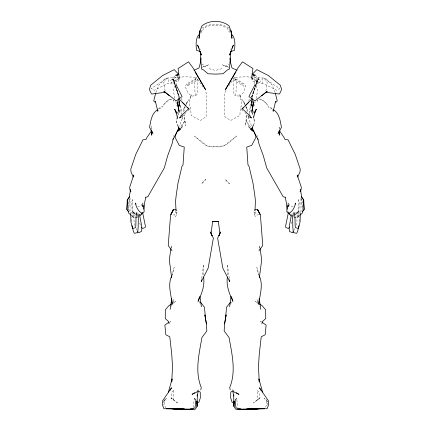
<?xml version="1.0" encoding="UTF-8"?>
<svg xmlns="http://www.w3.org/2000/svg" width="431" height="431" viewBox="0 0 431 431"><rect width="100%" height="100%" fill="white"/><g stroke="black" fill="none" stroke-linecap="round" stroke-linejoin="round"><path stroke-width="0.32" stroke-dasharray="2.15 1.62" d="M293.037 214.282L295.795 212.478L297.164 212.919L296.943 221.539L295.935 225.639M299.303 221.453L298.699 211.459L294.605 214.719L292.638 215.037M203.621 275.021L203.647 264.365L201.703 278.448M179.258 106.064L179.334 100.757M279.396 129.548L279.471 126.412L279.644 128.314M136.255 214.81L136.282 213.625L134.569 212.375L131.525 211.54M179.027 106.177L179.258 100.795M179.059 106.365L179.344 100.498M267.549 405.108L267.495 401.821L266.046 399.472L264.187 398.33L267.495 401.821L266.611 400.722L266.31 405.156L265.458 408.022M173.165 100.073L173.23 101.237L173.316 100.159M128.637 209.671L129.505 198.621M179.765 75.57L179.829 78.194L169.437 83.964L168.117 83.205L154.476 90.262L151.238 88.57L166.56 78.539L169.038 78.975L168.117 83.205M249.037 116.462L248.827 118.934L251.688 126.224M138.362 215.037L136.395 214.719L132.301 211.459L131.697 221.453M175.972 85.602L176.468 79.444L178.553 76.368L179.016 76.648L179.679 78.781L179.991 76.142M151.356 128.314L151.529 126.412L151.604 129.548M177.173 117.157L176.608 122.937L177.427 124.742M177.647 112.146L177.529 113.396L177.804 110.81M176.608 122.937L177.157 117.221M259.257 248.137L259.543 245.465L259.985 248.051M178.671 103.456L178.989 100.784M231.005 49.845L231.161 48.547L230.903 49.721M193.233 407.548L194.322 398.314M249.296 113.369L250.449 105.105L252.474 101.231M251.925 79.827L253.547 76.379L256.601 78.146L256.537 78.571L255.028 81.497L253.951 81.771L252.313 80.888L251.925 79.827L253.547 76.379M256.127 82.084L257.679 78.765L260.674 80.446L260.61 80.872L259.15 83.673L258.067 83.953L256.52 83.14L256.127 82.084L257.679 78.765M249.231 116.343L248.827 118.934L247.981 115.023M249.333 115.697L251.154 104.038L252.372 102.594M171.015 248.051L171.457 245.465L171.743 248.137M155.877 92.53L158.867 85.149L164.54 79.148L166.097 78.135L184.851 76.793L195.787 77.235L194.769 82.833L194.963 92.293L195.717 95.617L190.502 96.312L192.016 94.556L186.127 104.232M265.852 91.006L267.344 82.747L264.44 78.539L261.962 78.975L262.883 83.205L276.524 90.262L279.762 88.57L264.44 78.539M201.04 32.287L201.735 28.715M183.019 115.023L182.173 118.934L179.312 126.224M183.725 111.764L185.168 106.769M172.211 275.29L174.146 267.43L171.947 275.204M244.873 104.232L238.984 94.556L240.498 96.312L235.283 95.617L236.037 92.293L236.231 82.833L235.213 77.235L246.149 76.793L264.903 78.135L266.46 79.148L272.133 85.149L275.123 92.53M248.757 101.285L249.463 98.171M293.651 216.901L294.583 212.801L292.412 211.907M173.698 136.514L173.979 135.35M252.307 97.621L255.012 87.218L258.368 79.277L258.201 77.979L256.289 76.061M178.601 112.847L177.055 118.406L178.504 113.385M253.794 106.635L255.19 101.662M256.057 98.554L257.883 89.643L255.879 85.548M251.494 97.244L254.98 86.809M251.618 97.444L258.201 77.979L251.602 97.433L258.368 79.277L255.976 83.921M292.067 221.696L290.548 225.047M179.075 79.827L178.687 80.888L177.049 81.771L175.972 81.497L174.463 78.577L174.399 78.146L177.453 76.379L179.075 79.827L177.453 76.379M174.873 82.084L174.48 83.14L172.933 83.953L171.85 83.673L170.39 80.872L170.326 80.446L173.321 78.765L174.873 82.084L173.321 78.765M176.117 210.705L174.49 215.096L170.945 214.557M171.355 306.333L172.298 303.887M172.535 303.279L173.946 299.615L172.89 301.948M230.59 304.329L231.797 301.274M262.883 83.205L261.563 83.964L251.171 78.194L251.235 75.57M186.154 104.464L187.63 100.999L185.901 104.571M252.146 75.042L251.785 75.851L252.868 75.323M171.834 304.281L172.626 302.535M253.573 124.742L254.392 122.937L253.843 117.221M293.823 230.569L294.82 228.419M184.748 106.947L183.019 110.519L185.001 106.516M175.121 85.548L173.117 89.643L174.943 98.554M226.038 90.494L224.319 93.877L224.255 116.23L230.547 120.518L239.9 115.476L240.304 107.416L241.549 106.193L241.538 100.256L240.223 98.952L240.832 94.901L243.003 93.037L245.842 86.491L244.528 84.131L234.313 78.011L228.602 86.006M181.758 126.353L185.007 120.712L184.021 114.646L185.486 125.782L185.007 120.712L180.454 127M169.685 322.722L170.649 321.079L169.599 321.785M142.068 204.138L140.705 206.233L137.78 206.519M166.56 78.539L163.656 82.747L165.148 91.006M295.445 214.897L297.164 212.919M200.216 33.268L202.301 31.032L203.761 28.166C210.84 24.088 220.16 24.088 227.239 28.166L228.699 31.032L230.784 33.268M196.741 391.289L198.303 389.635M298.963 215.979L296.743 218.258L293.63 217.003M186.133 112.496L181.93 116.607M298.699 211.459L296.178 213.997L293.473 214.762M174.711 76.061L172.799 77.979L172.632 79.277L179.382 97.444L172.799 77.979L179.382 97.444M225.219 66.95L227.288 65.022L228.813 64.391M298.909 215.775L297.546 217.019L299.098 215.786M171.57 304.868L175.918 301.016L172.675 303.359M188.115 110.745L189.602 109.431M298.936 214.724L298.031 215.516L296.07 215.452M195.717 95.617L196.967 94.545L197.517 90.294L197.576 82.768L197.161 77.79L195.787 77.235M139.062 215.004L139.606 214.611L138.62 214.913M158.339 108.93L161.463 106.667L163.015 106.802L158.096 109.598M294.583 212.801L292.067 214.223L290.753 214.277M201.848 28.117C210.016 22.962 220.984 22.962 229.152 28.117M136.411 215.888L137.516 215.403M137.484 217.488L136.417 212.801L138.588 211.907M137.37 217.003L134.256 218.258L132.037 215.979M235.213 77.235L233.839 77.79L233.424 82.768L233.483 90.294L234.033 94.545L235.283 95.617M202.166 67.263L209.035 64.693L202.058 67.311M135.065 225.639L134.057 221.539L133.836 212.919L135.205 212.478L137.963 214.282M221.927 68.648L215.5 70.463L209.073 68.648M299.475 211.54L296.431 212.375L294.718 213.625L294.761 215.403M258.875 214.735L256.51 215.096L254.883 210.705M171.98 99.141L170.719 99.222L167.901 100.644L163.026 105.293L167.503 100.601L170.423 99.135L172.114 99.092M134.93 215.452L132.969 215.516L132.064 214.724M258.886 99.092L260.577 99.135L263.497 100.601L267.974 105.293L263.099 100.644L260.281 99.222L259.02 99.141M140.247 214.277L138.933 214.223L136.417 212.801M293.22 206.519L290.295 206.233L288.932 204.138M137.527 214.762L134.822 213.997L132.301 211.459M228.942 67.311L221.965 64.693L228.834 67.263M201.676 64.181L203.712 65.022L205.781 66.95M293.484 215.403L294.588 215.888M177.588 75.059L179.215 75.851M272.36 109.285L267.985 106.802L269.537 106.667L272.661 108.93M258.325 303.359L255.082 301.016L258.95 304.437M261.401 321.785L260.351 321.079L261.315 322.722M291.394 214.611L291.938 215.004M131.902 215.786L133.454 217.019L132.091 215.775M249.07 116.607L244.867 112.496M241.398 109.431L242.885 110.745M232.697 389.635L234.259 391.289M133.836 212.919L135.555 214.897M178.628 102.594L179.846 104.038L181.462 114.398M250.546 127L245.993 120.712L246.979 114.646L245.514 125.782L245.993 120.712L248.919 125.787M203.152 87.116L196.687 78.011L186.472 84.131L185.158 86.491L187.997 93.037L190.168 94.901L190.777 98.952L189.462 100.256L189.451 106.193L190.696 107.416L191.1 115.476L200.453 120.518L206.745 116.23L206.681 93.877L204.962 90.494M178.817 101.786L180.551 105.105L181.704 113.369M140.452 225.047L138.933 221.696M175.024 83.921L172.632 79.277L175.988 87.218L179.032 98.92M245.999 106.516L247.981 110.519L246.252 106.947M245.099 104.571L243.37 100.999L244.846 104.464M136.18 228.419L137.177 230.569M258.638 303.117L257.054 299.615L257.997 302.056M258.902 303.699L259.43 304.868M245.832 106.769L247.275 111.764M287.671 210.915L288.371 212.688M199.203 301.274L200.41 304.329M258.234 302.67L259.645 306.333M155.246 100.854L155.645 101.931M176.02 86.809L179.506 97.244M165.542 408.022L164.69 405.156L164.389 400.722L163.505 401.821L163.451 405.108M252.13 112.13L253.945 118.406L254.392 122.937M259.053 275.204L256.854 267.43L258.789 275.29M175.81 101.662L177.206 106.635M252.399 112.847L253.945 118.406L253.827 117.157M257.021 135.35L257.302 136.514M251.009 76.142L251.321 78.781L251.984 76.648L252.447 76.368L254.532 79.444L255.028 85.602M181.537 98.171L182.243 101.285M200.097 49.721L199.839 48.547L199.995 49.845M229.265 28.715L229.96 32.287M181.564 115.05L182.173 118.934L181.963 116.462M229.297 278.448L227.352 264.365L227.379 275.021M252.011 100.784L252.329 103.456M253.196 110.81L253.476 113.412L253.353 112.146M236.834 399.634L237.767 407.548M301.495 198.621L302.363 209.671M257.684 100.159L257.77 101.237L257.835 100.073M251.656 100.498L251.941 106.365M251.742 100.795L251.973 106.177M251.666 100.757L251.742 106.064M300.967 198.497L300.951 211.88L302.314 209.87L302.616 201.406L300.967 198.497M173.812 390.427L173.671 400.006L171.037 397.937L171.834 392.075L173.812 390.427M298.397 199.677L298.058 211.341L298.909 210.08L299.222 202.08L298.397 199.677M179.28 100.773L179.086 106.118L179.269 100.779M176.451 212.424L175.762 216.658L177.049 211.863L176.451 212.424M132.603 199.677L131.778 202.08L132.091 210.08L132.942 211.341L132.603 199.677M130.033 198.497L128.384 201.406L128.686 209.87L130.049 211.88L130.033 198.497M235.234 79.169L234.367 80.64L244.086 86.248L242.809 84.217L235.234 79.169M164.954 399.472L163.505 401.821L166.813 398.33L164.954 399.472M188.191 84.217L186.914 86.248L196.633 80.64L195.766 79.169L188.191 84.217M205.862 179.382L201.773 183.735L201.455 183.654L205.862 179.382M259.963 397.937L253.428 402.985L259.963 397.937L259.166 392.075L257.188 390.427L257.329 400.006L259.963 397.937M236.624 136.002C230.52 141.12 224.492 148.706 215.5 146.588C206.508 148.706 200.48 141.12 194.376 136.002L207.166 146.007L215.5 146.281L223.834 146.007L236.624 136.002M229.545 183.654L229.227 183.735L225.138 179.382L229.545 183.654M177.572 402.985L171.037 397.937L177.572 402.985M254.549 212.424L253.951 211.863L255.238 216.658L254.549 212.424M251.914 106.118L251.72 100.773L251.919 106.118"/><path stroke-width="0.65" d="M203.615 277.02C204.935 285.71 201.665 293.759 198.039 301.425L199.445 296.943M136.034 217.181L135.813 226.415L135.453 227.681L132.603 228.516L130.905 221.841L130.712 213.534L131.116 212.537M297.239 176.301L297.271 175.024L301.388 187.507L300.8 190.809L300.03 191.827M279.353 131.428L279.261 135.189L279.552 130.518L278.054 133.475L281.421 127.398C280.349 121.052 279.39 113.73 273.696 109.786M197.177 396.03L197.215 394.737M138.362 215.037L138.184 227.229L137.645 232.568L134.634 233.29L134.181 233.074L133.346 231.161L132.042 225.634M224.583 323.902L226.108 315.002L224.583 323.902L224.163 330.949L229.082 337.575C231.889 353.937 236.36 371.495 229.728 387.539L230.219 389.866M259.15 299.583L258.902 303.526C259.828 294.325 263.562 284.859 259.236 275.851M130.577 189.29L129.278 197.145L127.226 200.178L126.892 209.681L128.481 211.621M144.035 209.148L144.617 202.823L145.802 197.107M151.184 130.21L151.065 131.482L146.648 137.947L146.228 139.261L142.93 139.876L135.77 154.384L130.765 169.243L131.019 171.915L133.298 177.076M225.51 318.38L226.55 307.217L230.531 302.179M255.012 210.226L255.438 201.029L254.807 195.388L253.051 183.423L249.021 166.258L247.987 164.917L246.747 147.09L251.752 145.322L255.998 137.182L254.344 132.123L251.629 128.481M288.253 203.087L287.886 206.912L288.194 205.269L286.884 210.118L286.884 211.831L288.199 212.995M136.002 217.714L136.239 215.403M261.956 323.821L262.177 321.752L265.749 318.595L265.668 309.862L262.118 305.649L259.408 304.011M230.854 51.149L229.491 68.976L227.439 69.957L222.978 73.766L215.5 74.116L208.022 73.766L203.561 69.957L201.509 68.976L200.146 51.149M196.741 402.489L196.902 401.196M218.501 221.55L212.628 221.512L211.077 233.532L212.047 235.757L210.425 231.964L213.367 238.149L208.162 268.141L201.293 281.599L201.541 279.708M198.141 390.879L197.258 397.7L197.08 406.32L195.415 409.127L194.182 409.45L174.248 409.283L171.904 408.787M229.626 306.775L231.064 296.312M170.175 309.388L171.77 298.268M254.775 113.186L254.963 111.871L253.767 116.946M201.099 57.996L200.313 63.098L199.036 67.915L193.966 70.323M251.844 112.701L253.471 102.195L252.081 98.629M157.999 110.169L157.811 111.311L155.408 101.506M259.36 277.823L261.703 259.737L260.098 248.703M288.334 212.752L285.554 226.35L285.893 227.552L288.458 228.473L289.433 227.175M170.902 248.703L169.297 259.737L171.64 277.823M253.024 104.814L251.909 111.365L253.471 102.195L253.245 103.505M291.291 215.209C290.693 220.532 288.7 225.919 289.39 231.269L291.712 232.514L292.633 232.573L293.225 231.571M298.958 225.634L297.654 231.161L296.819 233.074L296.366 233.29L293.355 232.568L292.816 227.229L292.638 215.037M200.781 389.866L201.272 387.539C194.64 371.495 199.111 353.937 201.918 337.575L206.837 330.949L206.417 323.902L204.892 315.002L206.417 323.902M173.235 138.62L172.039 143.852L167.659 155.812L164.286 167.966L147.801 196.751L145.791 197.296M230.084 53.288L229.642 55.087L233.413 45.034L232.099 47.97M275.592 101.506L273.189 111.311L273.001 110.169M155.72 93.15L153.808 100.59L154.233 101.813L155.645 101.931M168.408 392.162L172.088 378.914L171.743 381.936L172.535 366.409L171.689 353.641L169.76 336.767L165.854 334.79L164.879 325.109L168.553 322.49M171.764 275.851C167.438 284.859 171.172 294.325 172.098 303.526L171.85 299.583M145.107 227.552L145.446 226.35L142.666 212.752M178.919 98.629L177.529 102.195L177.545 103.359L179.091 111.365L177.976 104.814M178.838 127.436L177.173 131.687L172.993 139.434M199.79 34.291L199.149 35.832L200.016 30.709L201.934 25.903C209.127 19.869 221.873 19.869 229.066 25.903L231.345 32.12L231.959 38.381L230.984 30.709L231.851 35.832L231.21 34.291M297.702 177.076L299.981 171.915L300.235 169.243L295.23 154.384L288.07 139.876L284.772 139.261L284.352 137.947L279.935 131.482L279.816 130.21M253.573 124.742L251.392 129.548L253.072 130.453L250.95 129.365M176.785 210.172L173.494 209.364L170.606 214.945L168.257 245.067L168.279 245.6L172.034 250.804M255.114 84.357L248.902 96.544L254.893 100.946L267.231 91.286L261.671 95.79M170.945 214.557L173.3 209.913M171.01 214.083L173.494 209.364M169.9 390.524L171.533 387.755L162.471 401.008L162.632 405.447L163.909 408.712L189.618 409.121L193.083 408.868L195.06 407.694L195.873 400.135L194.322 398.314M294.949 204.068L295.639 203.082C294.723 206.945 293.123 210.711 289.691 212.941M235.902 71.923L225.268 89.885L237.912 67.969L242.502 61.827L252.932 68.545L252.103 74.418L253.897 75.123M129.661 196.671L127.608 199.542L126.908 209.412L128.19 211.131L128.794 213.307L131.385 215.371M258.966 250.804L262.721 245.6L262.743 245.067L260.394 214.945L257.506 209.364L254.215 210.172M179.371 128.481L176.656 132.123L175.002 137.182L179.248 145.322L184.252 147.09L183.013 164.917L181.979 166.258L177.949 183.423L176.193 195.388L175.562 201.029L175.988 210.226M140.91 214.309L142.23 212.553M252.033 74.595L256.795 69.623L268.578 75.673L280.333 85.273L281.535 89.206L280.705 91.76L279.353 94.039L265.62 92.272M302.519 211.621L304.108 209.681L303.774 200.178L301.722 197.145L300.423 189.29M236.678 398.314L235.127 400.135L235.94 407.694L237.917 408.868L241.382 409.121L267.091 408.712L268.368 405.447L268.529 401.008L259.467 387.755L261.1 390.524M199.774 33.769C195.173 38.025 196.046 44.797 196.509 50.4L200.48 51.488M139.865 215.996L142.392 213.275M251.968 98.92L242.308 108.849L250.535 116.278L250.395 117.216L251.569 117.986L250.072 117.157M182.448 126.639L177.971 131.089L180.363 129.284M241.845 109L243.181 107.696M245.104 105.816L248.477 102.53M142.801 212.995L144.116 211.831L144.116 210.118L142.806 205.269L143.114 206.912L142.747 203.087M157.304 109.786C151.61 113.73 150.651 121.052 149.579 127.398L152.946 133.475L151.448 130.518L151.739 135.189L151.647 131.428M299.615 215.371L302.206 213.307L302.81 211.131L304.092 209.412L303.392 199.542L301.339 196.671M232.686 390.863L230.747 392.156L230.687 397.878L232.029 402.091L234.345 403.13M194.72 392.706L192.016 394.365L197.813 391.607M171.592 304.011L168.882 305.649L165.332 309.862L165.251 318.595L168.823 321.752L169.044 323.821M180.928 117.157L179.431 117.986L180.605 117.216L180.465 116.278L188.692 108.849L179.032 98.92M180.05 129.365L177.928 130.453L179.608 129.548L177.427 124.742M196.655 403.13L198.971 402.091L200.313 397.878L200.253 392.156L198.314 390.863M177.103 75.123L178.897 74.418L178.068 68.545L188.498 61.827L193.088 67.969L205.732 89.885L195.098 71.923M144.59 227.719L142.542 228.473L141.567 227.175M230.52 51.488L234.491 50.4C234.954 44.797 235.827 38.025 231.226 33.769M259.096 408.787L256.752 409.283L236.818 409.45L235.585 409.127L233.92 406.32L233.742 397.7L232.859 390.879M178.402 74.773L175.573 75.193L177.588 75.059M175.886 84.357L182.097 96.544L176.107 100.946L165.38 92.272L151.647 94.039L150.295 91.76L149.465 89.206L150.667 85.273L162.422 75.673L174.205 69.623L178.967 74.595M275.355 101.931L276.767 101.813L277.192 100.59L275.28 93.15M256.025 408.712L246.586 409.046L264.699 408.712M237.917 408.868L240.606 408.798M229.459 279.708L229.707 281.599L222.838 268.141L217.633 238.149L220.575 231.964L218.953 235.757L219.923 233.532L218.372 221.512L212.499 221.55M218.372 221.512L212.628 221.512M174.975 408.712L184.414 409.046L166.301 408.712L168.855 408.712M190.394 408.798L193.083 408.868M253.412 75.059L255.427 75.193L252.598 74.773M285.209 197.296L283.199 196.751L266.714 167.966L263.341 155.812L258.966 143.852L257.765 138.62M237.034 70.323L231.964 67.915L230.687 63.098L229.901 57.996M233.187 391.607L238.984 394.365L236.28 392.706M165.38 92.272L163.769 91.286L169.329 95.79M262.447 322.49L266.121 325.109L265.146 334.79L261.24 336.767L259.311 353.641L258.465 366.409L259.257 381.936L258.912 378.914L262.592 392.162M250.637 129.284L253.029 131.089L248.552 126.639M141.309 212.941C137.877 210.711 136.277 206.945 135.361 203.082L136.051 204.068M182.523 102.53L185.896 105.816M187.819 107.696L189.155 109M288.608 213.275L291.135 215.996M288.77 212.553L290.09 214.309M130.97 191.827L130.2 190.809L129.612 187.507L133.729 175.024L133.761 176.301M200.469 302.179L204.45 307.217L205.49 318.38M137.775 231.571L138.367 232.573L139.288 232.514L141.61 231.269C142.3 225.919 140.307 220.532 139.709 215.209M258.007 139.434L253.827 131.687L252.162 127.436M257.506 209.364L259.99 214.083M257.7 209.913L260.055 214.557M198.901 47.97L197.587 45.034L201.358 55.087L200.916 53.288M299.884 212.537L300.288 213.534L300.095 221.841L298.397 228.516L295.547 227.681L295.187 226.415L294.966 217.181M231.555 296.943L232.961 301.425C229.335 293.759 226.065 285.71 227.385 277.02M285.198 197.107L286.383 202.823L286.965 209.148M177.233 116.946L176.037 111.871L176.225 113.186M177.755 103.505L177.529 102.195L179.156 112.701M259.23 298.268L260.825 309.388M199.936 296.312L201.374 306.775M234.098 401.196L234.259 402.489M294.761 215.403L294.998 217.714M233.785 394.737L233.823 396.03M197.069 401.148L197.08 406.32L197.069 401.191M233.931 401.191L233.92 406.32L233.931 401.148M199.655 32.12L199.041 38.381L200.016 30.709L199.655 32.12M256.046 109.706L254.554 112.712L256.402 109.183L256.046 109.706M174.954 109.706L174.598 109.183L176.446 112.712L174.954 109.706"/></g></svg>
